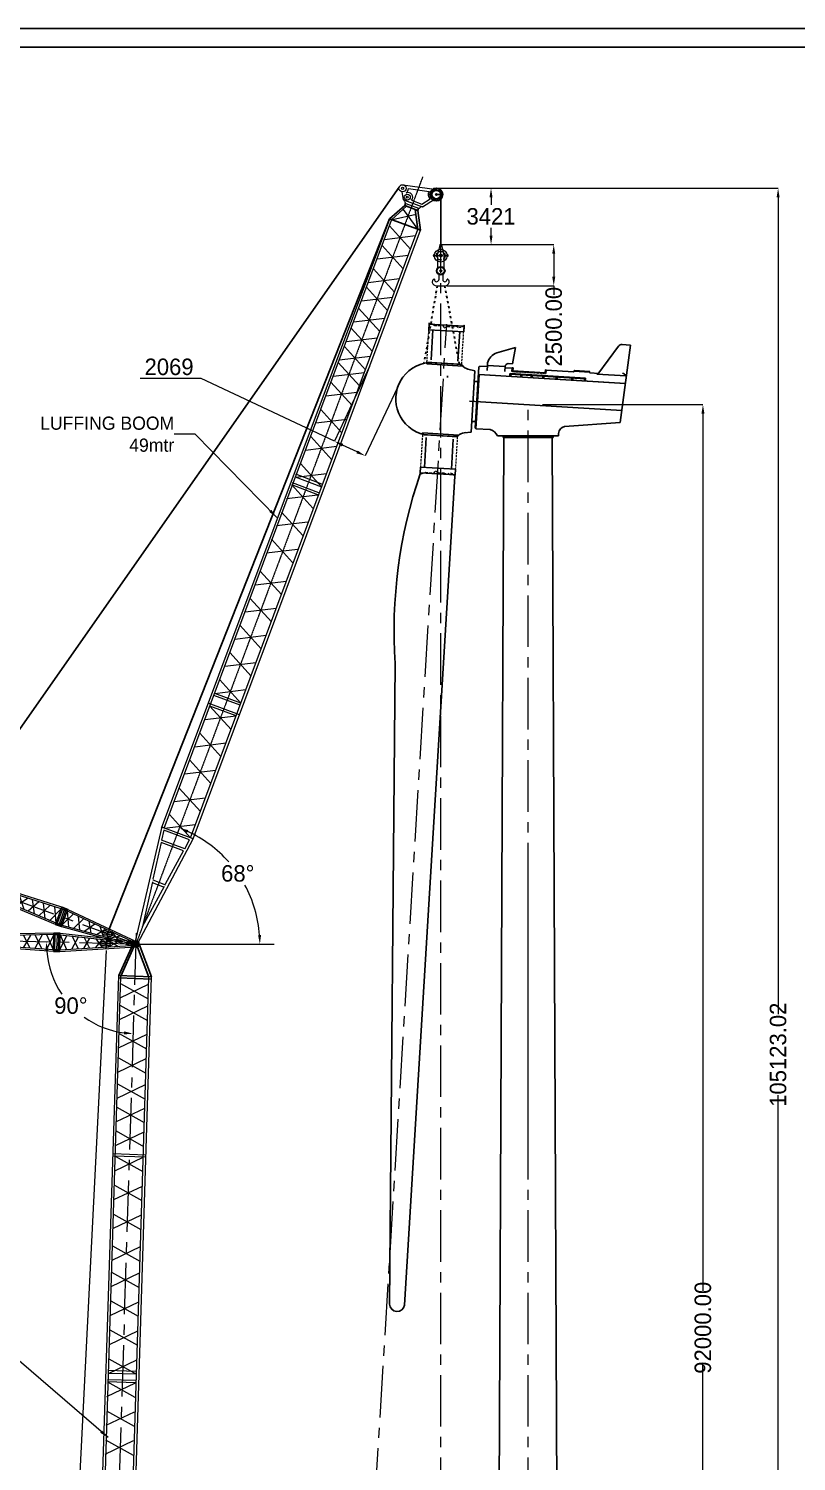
# Model space of a CAD drawing. Header units: millimetres. Extents: x 231823 to 465764730, y -4950 to 144085.
# Drawn here: x 622711 to 669310, y 52507 to 139416 of the extents above; entities that cross this region are included whole.
import ezdxf

# ---------------------------------------------------------------- set-up
doc = ezdxf.new("R2010")
doc.units = ezdxf.units.MM
for name, pattern in [('CENTER', [2, 1.25, -0.25, 0.25, -0.25]), ('DIVIDE2', [0.625, 0.25, -0.125, 0, -0.125, 0, -0.125]), ('HIDDEN', [0.375, 0.25, -0.125])]:
    doc.linetypes.add(name, pattern=pattern)
doc.styles.add('style1', font='aehalf.shx')
doc.dimstyles.new('ISO-25', dxfattribs={"dimtxt": 1000, "dimasz": 550, "dimexe": 1.25, "dimexo": 0.625, "dimgap": 200, "dimtad": 1, "dimtih": 1, "dimtoh": 1, "dimdec": 0, "dimtxsty": 'Standard', "dimcen": 2.5, "dimadec": 0, "dimazin": 0, "dimtfac": 1, "dimtdec": 0, "dimtmove": 0, "dimatfit": 3, "dimfxl": 1, "dimlwd": 5, "dimlwe": 5, "dimarcsym": 0})
doc.dimstyles.get("Standard").update_dxf_attribs({"dimtxt": 1000, "dimasz": 550, "dimexe": 0.18, "dimexo": 150, "dimgap": 0.09, "dimtad": 0, "dimzin": 0, "dimdsep": 46, "dimtxsty": 'style1', "dimcen": 0.09, "dimclrd": 7, "dimclre": 7, "dimadec": 0, "dimazin": 0, "dimtfac": 1, "dimtofl": 0, "dimtmove": 0, "dimatfit": 3, "dimfxl": 1, "dimtolj": 1, "dimtzin": 0, "dimlwd": 5, "dimlwe": 5, "dimarcsym": 0})

# ---------------------------------------------------------------- blocks, each defined once
blk = doc.blocks.new('*D76')
at = {"color": 7, "linetype": 'ByBlock', "lineweight": 5, "ltscale": 50, "transparency": 16777216}
for p, q in [((653911, 116612), (663639, 116612)), ((663639, 116062), (663639, 62847)), ((663639, 25162), (663639, 58376)), ((653971, 24612), (663639, 24612))]:
    blk.add_line(p, q, dxfattribs=at)
at = {"color": 7, "linetype": 'ByBlock', "ltscale": 50, "transparency": 16777216}
for points in [[(663547, 116062), (663731, 116062), (663639, 116612)], [(663547, 25162), (663731, 25162), (663639, 24612)]]:
    blk.add_solid(points, dxfattribs=at)
at = {"layer": 'Defpoints', "color": 0, "linetype": 'ByBlock', "ltscale": 50, "transparency": 16777216}
for p in [(653761, 116612), (653821, 24612), (663639, 24612)]:
    blk.add_point(p, dxfattribs=at)
at = {"color": 0, "linetype": 'ByBlock', "ltscale": 50, "transparency": 16777216, "insert": (663639, 60612), "char_height": 1000, "attachment_point": 5, "rotation": 90, "style": 'style1'}
blk.add_mtext('\\A1;92000.00', dxfattribs=at)
blk = doc.blocks.new('M.Boom-56mtr')
at = {"color": 7, "linetype": 'CENTER', "lineweight": 5, "ltscale": 2500}
blk.add_line((1573, 56648), (0, 0), dxfattribs=at)
at = {"color": 7, "linetype": 'ByBlock', "ltscale": 50}
for p, q in [((524, 54069), (1359, 55958)), ((650, 54040), (1437, 55822)), ((2349, 53985), (1643, 55805)), ((2510, 54013), (1750, 55974)), ((520, 53926), (2506, 53870)), ((524, 54069), (2510, 54013))]:
    blk.add_line(p, q, dxfattribs=at)
at = {"color": 7, "lineweight": 18}
for p, q in [((-811, 7168), (524, 54069)), ((-650, 7223), (650, 54040)), ((1049, 7176), (2349, 53985)), ((1208, 7112), (2510, 54013)), ((2206, 43063), (213, 43119)), ((2209, 43192), (216, 43248)), ((1619, 29505), (-80, 29552)), ((1634, 30067), (-64, 30114)), ((1680, 29894), (-19, 29941)), ((1615, 29376), (-84, 29423)), ((1288, 15771), (-411, 15818)), ((1291, 15900), (-407, 15947)), ((1432, 15205), (-587, 15261)), ((1269, 15080), (-430, 15128)), ((-811, 7168), (-85, 63)), ((1209, 7171), (-810, 7228)), ((1034, 7047), (-642, 7094)), ((-642, 7094), (-571, 6470)), ((91, 54), (1208, 7112)), ((929, 6429), (1034, 7047)), ((929, 6429), (-571, 6470)), ((907, 6300), (-556, 6341)), ((-556, 6341), (-299, 4069)), ((524, 4046), (907, 6300)), ((-299, 4019), (525, 3996)), ((-281, 3905), (32, 1144)), ((-280, 3855), (497, 3833)), ((32, 1144), (497, 3883))]:
    blk.add_line(p, q, dxfattribs=at)
at = {"color": 7, "lineweight": 5}
for p, q in [((614, 52719), (2337, 53550)), ((638, 53597), (2312, 52672)), ((577, 51407), (2300, 52239)), ((601, 52286), (2276, 51360)), ((529, 49688), (2253, 50519)), ((554, 50567), (2228, 49641)), ((488, 48214), (2212, 49045)), ((513, 49092), (2187, 48167)), ((445, 46636), (2168, 47467)), ((469, 47514), (2143, 46589)), ((429, 46090), (2104, 45164)), ((405, 45211), (2128, 46042)), ((365, 43766), (2088, 44597)), ((389, 44644), (2064, 43719)), ((322, 42237), (2046, 43068)), ((347, 43115), (2021, 42189)), ((274, 40480), (1997, 41311)), ((298, 41358), (1973, 40433)), ((225, 38723), (1948, 39555)), ((249, 39602), (1924, 38676)), ((172, 36805), (1895, 37636)), ((196, 37683), (1870, 36758)), ((127, 35210), (1851, 36042)), ((152, 36089), (1826, 35163)), ((79, 33454), (1802, 34285)), ((103, 34332), (1777, 33407)), ((30, 31697), (1753, 32528)), ((54, 32576), (1729, 31650)), ((-19, 29941), (1704, 30772)), ((6, 30819), (1680, 29894)), ((-108, 28545), (1615, 29376)), ((-84, 29423), (1591, 28498)), ((-157, 26788), (1566, 27620)), ((-132, 27667), (1542, 26741)), ((-205, 25032), (1518, 25863)), ((-181, 25910), (1493, 24985)), ((-212, 22973), (1511, 23804)), ((-188, 23852), (1486, 22926)), ((-261, 21217), (1462, 22048)), ((-237, 22095), (1438, 21170)), ((-310, 19460), (1413, 20291)), ((-285, 20338), (1389, 19413)), ((-359, 17704), (1365, 18535)), ((-334, 18582), (1340, 17656)), ((-407, 15947), (1316, 16778)), ((-383, 16825), (1291, 15900)), ((-454, 14249), (1269, 15080)), ((-430, 15128), (1244, 14202)), ((-503, 12493), (1220, 13324)), ((-479, 13371), (1196, 12446)), ((-552, 10736), (1171, 11567)), ((-528, 11614), (1147, 10689)), ((-602, 8940), (1121, 9771)), ((-577, 9818), (1097, 8893)), ((-650, 7223), (1074, 8054)), ((-625, 8101), (1049, 7176))]:
    blk.add_line(p, q, dxfattribs=at)
at = {"color": 7, "lineweight": 18, "ltscale": 50}
blk.add_circle((1554, 55980), 196, dxfattribs=at)
blk.add_circle((0, 0), 106)
blk = doc.blocks.new('Boom divider-01')
at = {"color": 7, "lineweight": 18, "ltscale": 50}
for p, q in [((-4368, -1576), (-70, 140)), ((-4326, -1660), (-308, -56)), ((-3909, -2487), (-229, -214)), ((-3867, -2572), (70, -140)), ((-4137, -2708), (-4638, -1712)), ((-3935, -2606), (-4437, -1611)), ((-3867, -2572), (-4368, -1576)), ((-4707, -1747), (-12189, -5964)), ((-4665, -1831), (-12023, -5980)), ((-4206, -2742), (-4707, -1747)), ((-4495, -1746), (-4079, -2573)), ((-4206, -2742), (-12048, -6243)), ((-4248, -2658), (-11962, -6098))]:
    blk.add_line(p, q, dxfattribs=at)
at = {"color": 7, "linetype": 'CENTER', "lineweight": 5, "ltscale": 2500}
blk.add_line((-269, -135), (-12425, -6257), dxfattribs=at)
at = {"color": 7, "lineweight": 5, "ltscale": 50}
for p, q in [((-2303, -852), (-1710, -1129)), ((-2056, -1343), (-1925, -702)), ((-1572, -561), (-883, -618)), ((-1386, -929), (-1022, -341)), ((-4326, -1660), (-3557, -2270)), ((-3909, -2487), (-3941, -1507)), ((-3642, -1387), (-2963, -1903)), ((-3283, -2100), (-3293, -1248)), ((-2970, -1119), (-2369, -1536)), ((-2667, -1720), (-2645, -989)), ((-5905, -2530), (-5931, -3409)), ((-4906, -2951), (-5649, -2386)), ((-5292, -2184), (-5280, -3118)), ((-4248, -2658), (-5031, -2037)), ((-4665, -1831), (-4632, -2829)), ((-7278, -3304), (-7436, -4079)), ((-6168, -3514), (-6979, -3136)), ((-6495, -2863), (-6674, -3740)), ((-5549, -3238), (-6270, -2736)), ((-9094, -4328), (-9204, -4868)), ((-8138, -4406), (-8731, -4129)), ((-8388, -3930), (-8516, -4557)), ((-6989, -3880), (-7706, -3545)), ((-9882, -5170), (-10268, -4990)), ((-10037, -4860), (-10122, -5277)), ((-10011, -4735), (-10011, -4736)), ((-8893, -4729), (-9392, -4496)), ((-10691, -5531), (-11158, -5492)), ((-10807, -5294), (-11054, -5693)), ((-9764, -5225), (-9765, -5224))]:
    blk.add_line(p, q, dxfattribs=at)
at = {"color": 7, "ltscale": 50}
for p, q in [((-4368, -1576), (-4707, -1747)), ((-4326, -1660), (-4665, -1831)), ((-4329, -1653), (-4329, -1653)), ((-4600, -1789), (-4600, -1789)), ((-3909, -2487), (-4248, -2658)), ((-3867, -2572), (-4206, -2742))]:
    blk.add_line(p, q, dxfattribs=at)
at = {"color": 7, "lineweight": 5}
for p, q in [((-4353, -2270), (-4362, -2267)), ((-4083, -2134), (-4091, -2131))]:
    blk.add_line(p, q, dxfattribs=at)
at = {"color": 7, "linetype": 'ByBlock', "ltscale": 50}
for p, q in [((-12262, -5820), (-10486, -5003)), ((-12262, -5820), (-12568, -5975)), ((-12568, -5975), (-12281, -6540)), ((-11976, -6386), (-12262, -5820)), ((-11976, -6386), (-10259, -5444)), ((-12281, -6540), (-11976, -6386))]:
    blk.add_line(p, q, dxfattribs=at)
for radius in [157, 108]:
    blk.add_circle((0, 0), radius)
at = {"color": 7, "lineweight": 18, "ltscale": 50}
for centre, radius in [((-1783, -898), 151), ((-1783, -898), 139), ((-1783, -898), 39.4), ((-1522, -766), 151), ((-1522, -766), 139), ((-1522, -766), 39.4), ((-12119, -6104), 157)]:
    blk.add_circle(centre, radius, dxfattribs=at)
at = {"color": 7, "lineweight": 18}
blk.add_circle((-12119, -6104), 62.4, dxfattribs=at)
blk.add_circle((-12119, -6104), 62.4, dxfattribs=at)
at = {"color": 7, "linetype": 'HIDDEN', "lineweight": 18, "ltscale": 1500}
for radius in [62.4, 49.9]:
    blk.add_circle((-12119, -6104), radius, dxfattribs=at)
blk = doc.blocks.new('boom divider-02')
at = {"color": 7, "linetype": 'ByBlock', "ltscale": 50}
for p, q in [((-13120, 4638), (-13316, 4036)), ((-12795, 4532), (-13120, 4638)), ((-12991, 3930), (-12795, 4532)), ((-12795, 4532), (-10959, 3857)), ((-13316, 4036), (-12991, 3930)), ((-12991, 3930), (-11110, 3384))]:
    blk.add_line(p, q, dxfattribs=at)
at = {"color": 7, "lineweight": 18, "ltscale": 50}
for p, q in [((-4567, 2085), (-12844, 4379)), ((-4915, 1026), (-12942, 4081)), ((-4885, 1116), (-12778, 4124)), ((-4597, 1996), (-12738, 4250)), ((-4915, 1026), (-4567, 2085)), ((-4842, 1002), (-4494, 2061)), ((-4417, 1936), (-4705, 1057)), ((-4627, 932), (-4280, 1991)), ((-4554, 908), (-4207, 1967)), ((-4236, 1877), (-245, 172)), ((-4207, 1967), (49, 149)), ((-4554, 908), (-49, -149)), ((-4525, 997), (-293, 5))]:
    blk.add_line(p, q, dxfattribs=at)
at = {"color": 7, "linetype": 'CENTER', "lineweight": 5, "ltscale": 2500}
blk.add_line((-286, 94), (-13218, 4337), dxfattribs=at)
at = {"color": 7, "lineweight": 5, "ltscale": 50}
for p, q in [((-11392, 3878), (-11848, 3769)), ((-11477, 3628), (-11781, 3985)), ((-10540, 3642), (-10895, 3406)), ((-10649, 3312), (-10796, 3712)), ((-10434, 3712), (-10435, 3711)), ((-10605, 3191), (-10605, 3192)), ((-9497, 3353), (-9956, 3048)), ((-9638, 2927), (-9827, 3444)), ((-8716, 3136), (-9249, 2783)), ((-8875, 2623), (-9099, 3237)), ((-7488, 2796), (-8147, 2359)), ((-7689, 2184), (-7961, 2927)), ((-6850, 1864), (-7157, 2705)), ((-6622, 2556), (-7367, 2062)), ((-5969, 2376), (-6608, 1772)), ((-6216, 1623), (-6373, 2488)), ((-5290, 2188), (-5942, 1518)), ((-5558, 1372), (-5686, 2297)), ((-4597, 1996), (-5279, 1265)), ((-4885, 1116), (-5002, 2108)), ((-4236, 1877), (-4122, 903)), ((-4525, 997), (-3855, 1715)), ((-3808, 829), (-3213, 1440)), ((-3559, 1588), (-3442, 743)), ((-3120, 712), (-2530, 1142)), ((-2893, 1304), (-2763, 584)), ((-2233, 1022), (-2008, 407)), ((-2404, 500), (-1859, 862)), ((-1638, 320), (-965, 480)), ((-1509, 712), (-1062, 185))]:
    blk.add_line(p, q, dxfattribs=at)
at = {"color": 7, "ltscale": 50}
for p, q in [((-4236, 1877), (-4597, 1996)), ((-4207, 1967), (-4567, 2085)), ((-4521, 1979), (-4521, 1979)), ((-4234, 1885), (-4234, 1885)), ((-4554, 908), (-4915, 1026)), ((-4525, 997), (-4885, 1116))]:
    blk.add_line(p, q, dxfattribs=at)
at = {"color": 7, "lineweight": 5}
for p, q in [((-4687, 1465), (-4690, 1473)), ((-4399, 1370), (-4402, 1379))]:
    blk.add_line(p, q, dxfattribs=at)
at = {"color": 7, "lineweight": 18, "ltscale": 50}
for centre, radius in [((-12893, 4230), 157), ((-1897, 623), 151), ((-1897, 623), 139), ((-1897, 623), 39.4), ((-1619, 531), 151), ((-1619, 531), 139), ((-1619, 531), 39.4), ((0, 0), 157), ((0, 0), 157)]:
    blk.add_circle(centre, radius, dxfattribs=at)
at = {"color": 7, "lineweight": 18}
for centre in [(-12893, 4230), (-12893, 4230), (0, 0), (0, 0), (0, 0), (0, 0)]:
    blk.add_circle(centre, 62.4, dxfattribs=at)
at = {"color": 7, "linetype": 'HIDDEN', "lineweight": 18, "ltscale": 1500}
for centre, radius in [((-12893, 4230), 62.4), ((-12893, 4230), 49.9), ((0, 0), 62.4), ((0, 0), 62.4), ((0, 0), 49.9), ((0, 0), 49.9)]:
    blk.add_circle(centre, radius, dxfattribs=at)
blk.add_arc((-71, 31), 223, 112.82222, 216.46257)
blk = doc.blocks.new('*D77')
at = {"color": 7, "linetype": 'ByBlock', "lineweight": 5, "ltscale": 50, "transparency": 16777216}
for start, end in [(50.75056, 85.30582), (2.90398, 37.45924)]:
    blk.add_arc((628218, 25608), 10853, start, end, dxfattribs=at)
at = {"color": 7, "linetype": 'ByBlock', "ltscale": 50, "transparency": 16777216}
for points in [[(629101, 36333), (629112, 36516), (628557, 36455)], [(639149, 26160), (638965, 26155), (639071, 25608)]]:
    blk.add_solid(points, dxfattribs=at)
at = {"layer": 'Defpoints', "color": 0, "linetype": 'ByBlock', "ltscale": 50, "transparency": 16777216}
for p in [(630008, 82877), (628545, 36073), (637673, 30936), (618859, 25608), (669058, 25608)]:
    blk.add_point(p, dxfattribs=at)
at = {"color": 0, "linetype": 'ByBlock', "ltscale": 50, "transparency": 16777216, "insert": (636011, 33161), "char_height": 1000, "attachment_point": 5, "rotation": 314.1049, "style": 'style1'}
blk.add_mtext('\\A1;88.2°', dxfattribs=at)
blk = doc.blocks.new('*D74')
at = {"color": 7, "linetype": 'ByBlock', "lineweight": 5, "ltscale": 50, "transparency": 16777216}
for p, q in [((647873, 126313), (654584, 126313)), ((654583, 125763), (654583, 124363)), ((648092, 123813), (654584, 123813)), ((654583, 123813), (654583, 123263))]:
    blk.add_line(p, q, dxfattribs=at)
at = {"color": 7, "linetype": 'ByBlock', "ltscale": 50, "transparency": 16777216}
for points in [[(654492, 125763), (654675, 125763), (654583, 126313)], [(654492, 124363), (654675, 124363), (654583, 123813)]]:
    blk.add_solid(points, dxfattribs=at)
at = {"layer": 'Defpoints', "color": 0, "linetype": 'ByBlock', "ltscale": 50, "transparency": 16777216}
for p in [(647723, 126313), (654583, 126313), (647942, 123813)]:
    blk.add_point(p, dxfattribs=at)
at = {"color": 0, "linetype": 'ByBlock', "ltscale": 50, "transparency": 16777216, "insert": (654583, 121337), "char_height": 1000, "attachment_point": 5, "rotation": 90, "style": 'style1'}
blk.add_mtext('\\A1;2500.00', dxfattribs=at)
blk = doc.blocks.new('*D75')
at = {"color": 7, "linetype": 'ByBlock', "lineweight": 5, "ltscale": 50, "transparency": 16777216}
for p, q in [((647674, 129735), (668203, 129735)), ((668203, 129185), (668203, 79624)), ((668203, 25162), (668203, 74722)), ((657738, 24612), (668203, 24612))]:
    blk.add_line(p, q, dxfattribs=at)
at = {"color": 7, "linetype": 'ByBlock', "ltscale": 50, "transparency": 16777216}
for points in [[(668111, 129185), (668294, 129185), (668203, 129735)], [(668111, 25162), (668294, 25162), (668203, 24612)]]:
    blk.add_solid(points, dxfattribs=at)
at = {"layer": 'Defpoints', "color": 0, "linetype": 'ByBlock', "ltscale": 50, "transparency": 16777216}
for p in [(647524, 129735), (657588, 24612), (668203, 24612)]:
    blk.add_point(p, dxfattribs=at)
at = {"color": 0, "linetype": 'ByBlock', "ltscale": 50, "transparency": 16777216, "insert": (668203, 77173), "char_height": 1000, "attachment_point": 5, "rotation": 90, "style": 'style1'}
blk.add_mtext('\\A1;105123.02', dxfattribs=at)
blk = doc.blocks.new('*D80')
at = {"color": 0, "lineweight": 5, "transparency": 16777216}
for start, end in [(184.40523, 213.92965), (234.69533, 262.40187)]:
    blk.add_arc((629221, 83877), 5428, start, end, dxfattribs=at)
at = {"color": 0, "transparency": 16777216}
for points in [[(623717, 83458), (623900, 83462), (623794, 84010)], [(628510, 78588), (628495, 78405), (629051, 78451)]]:
    blk.add_solid(points, dxfattribs=at)
at = {"layer": 'Defpoints', "color": 0, "transparency": 16777216}
for p in [(629241, 84546), (615314, 84217), (628920, 83884), (624449, 81289), (627471, 27904)]:
    blk.add_point(p, dxfattribs=at)
at = {"color": 0, "transparency": 16777216, "insert": (625277, 80147), "char_height": 1000, "attachment_point": 5}
blk.add_mtext('90°', dxfattribs=at)
blk = doc.blocks.new('49m Main boom')
at = {"color": 7, "linetype": 'CENTER', "lineweight": 5, "ltscale": 20}
blk.add_line((9226, 48826), (0, 0), dxfattribs=at)
at = {"color": 7, "lineweight": 18, "ltscale": 50}
for p, q in [((8130, 48161), (10208, 48229)), ((8498, 47998), (9771, 48025)), ((8317, 47256), (8167, 47722)), ((8317, 47256), (9529, 47030)), ((8492, 47072), (9299, 46921)), ((8802, 47320), (9465, 47196)), ((9465, 47196), (9904, 47606)), ((9529, 47030), (10162, 47612))]:
    blk.add_line(p, q, dxfattribs=at)
for p, q in [((7685, 45978), (8454, 46934)), ((8454, 46934), (8481, 47075)), ((7820, 45960), (8569, 46912)), ((9490, 45644), (9121, 46810)), ((9278, 46780), (9305, 46921)), ((9647, 45614), (9278, 46780)), ((7685, 45985), (9647, 45614))]:
    blk.add_line(p, q)
at = {"color": 7, "linetype": 'ByBlock', "ltscale": 50}
blk.add_line((8454, 46934), (9279, 46778), dxfattribs=at)
at = {"color": 7, "lineweight": 5, "ltscale": 50}
for p, q in [((9219, 46511), (7864, 45951)), ((8393, 46683), (9485, 45645))]:
    blk.add_line(p, q, dxfattribs=at)
at = {"color": 7, "lineweight": 18}
for p, q in [((334, 7206), (7690, 45984)), ((502, 7235), (7815, 45931)), ((2172, 6919), (9490, 45644)), ((2330, 6890), (9647, 45614)), ((6374, 29429), (4705, 29744)), ((6392, 29250), (4722, 29566)), ((6246, 28750), (4576, 29065)), ((6270, 28877), (4600, 29192)), ((3769, 15368), (2099, 15684)), ((3793, 15495), (2123, 15810)), ((3822, 14786), (1837, 15161)), ((3640, 14689), (1971, 15005)), ((334, 7206), (-74, 70)), ((2337, 6888), (345, 7265)), ((490, 7106), (461, 6479)), ((2137, 6795), (490, 7106)), ((98, 39), (2337, 6888)), ((455, 6349), (349, 4065)), ((1893, 6077), (455, 6349)), ((1935, 6201), (461, 6479)), ((1935, 6201), (2137, 6795)), ((1158, 3912), (1893, 6077)), ((341, 3900), (213, 1125)), ((213, 1125), (1105, 3756)), ((333, 3851), (1098, 3706)), ((341, 4015), (1151, 3862))]:
    blk.add_line(p, q, dxfattribs=at)
at = {"color": 7, "lineweight": 5}
for p, q in [((7582, 44702), (9415, 45249)), ((7745, 45565), (9252, 44386)), ((7346, 43454), (9180, 44002)), ((7510, 44317), (9016, 43139)), ((7228, 42829), (8735, 41650)), ((7065, 41966), (8898, 42514)), ((6843, 40791), (8676, 41339)), ((7006, 41654), (8513, 40475)), ((6591, 39457), (8424, 40005)), ((6754, 40321), (8261, 39142)), ((6353, 38196), (8186, 38744)), ((6516, 39059), (8023, 37880)), ((6132, 37028), (7965, 37576)), ((6295, 37891), (7802, 36713)), ((5937, 35997), (7770, 36545)), ((6101, 36861), (7607, 35682)), ((5701, 34746), (7534, 35294)), ((5864, 35609), (7371, 34430)), ((5375, 33019), (7208, 33567)), ((5538, 33883), (7045, 32704)), ((5048, 31293), (6881, 31840)), ((5212, 32156), (6718, 30977)), ((4885, 30429), (6392, 29250)), ((4722, 29566), (6555, 30114)), ((4413, 28202), (6246, 28750)), ((4576, 29065), (6083, 27886)), ((4087, 26475), (5920, 27023)), ((4250, 27339), (5757, 26160)), ((3761, 24749), (5594, 25296)), ((3924, 25612), (5430, 24433)), ((3591, 23580), (5098, 22402)), ((3428, 22717), (5261, 23265)), ((3265, 21854), (4772, 20675)), ((3102, 20990), (4935, 21538)), ((2939, 20127), (4445, 18948)), ((2775, 19264), (4608, 19812)), ((2612, 18400), (4119, 17222)), ((2449, 17537), (4282, 18085)), ((2286, 16674), (3793, 15495)), ((2123, 15810), (3956, 16358)), ((1971, 15005), (3477, 13826)), ((1807, 14141), (3640, 14689)), ((1644, 13278), (3151, 12099)), ((1481, 12415), (3314, 12963)), ((1318, 11551), (2825, 10373)), ((1155, 10688), (2988, 11236)), ((984, 9786), (2491, 8607)), ((821, 8923), (2654, 9470)), ((666, 8098), (2172, 6919)), ((502, 7235), (2335, 7783))]:
    blk.add_line(p, q, dxfattribs=at)
at = {"color": 7, "lineweight": 18, "ltscale": 50}
for centre, radius in [((8145, 47941), 220), ((8145, 47941), 65.3), ((10230, 47917), 313), ((10230, 47917), 253), ((10230, 47917), 53.9), ((8519, 47462), 183), ((8519, 47462), 57.2)]:
    blk.add_circle(centre, radius, dxfattribs=at)
at = {"color": 7, "ltscale": 50}
blk.add_circle((10230, 47917), 388, dxfattribs=at)
blk.add_circle((0, 0), 106)
at = {"color": 7, "lineweight": 18, "ltscale": 50}
for centre, radius, start, end in [((8145, 47941), 357, 317.05911, 9.08923), ((10044, 47881), 309, 152.25736, 242.96992), ((8304, 47144), 113, 3.48073, 83.18774), ((8568, 47471), 279, 327.05779, 125.48363), ((8515, 47169), 100, 190.55848, 256.90988), ((9313, 47021), 100, 261.98242, 328.33381), ((9501, 46921), 113, 75.70455, 155.41156)]:
    blk.add_arc(centre, radius, start, end, dxfattribs=at)
blk = doc.blocks.new('*D82')
at = {"color": 0, "lineweight": 5, "transparency": 16777216}
for p, q in [((643404, 118924), (641267, 114387)), ((633186, 118195), (629486, 118195)), ((641268, 114388), (633186, 118195)), ((645276, 118042), (643139, 113505)), ((642642, 113741), (641765, 114154))]:
    blk.add_line(p, q, dxfattribs=at)
at = {"color": 0, "transparency": 16777216}
for points in [[(641804, 114237), (641726, 114071), (641268, 114388)], [(642681, 113824), (642603, 113658), (643139, 113507)]]:
    blk.add_solid(points, dxfattribs=at)
at = {"layer": 'Defpoints', "color": 0, "transparency": 16777216}
for p in [(643405, 118925), (645276, 118043), (641268, 114388)]:
    blk.add_point(p, dxfattribs=at)
at = {"color": 0, "transparency": 16777216, "insert": (631236, 118895), "char_height": 1000, "attachment_point": 5}
blk.add_mtext('2069', dxfattribs=at)
blk = doc.blocks.new('*D83')
at = {"color": 0, "lineweight": 5, "transparency": 16777216}
for start, end in [(41.52763, 65.30952), (4.18778, 28.48794)]:
    blk.add_arc((629221, 83877), 7527, start, end, dxfattribs=at)
at = {"color": 0, "transparency": 16777216}
for points in [[(632329, 90631), (632400, 90800), (631857, 90927)], [(636819, 84430), (636636, 84423), (636747, 83877)]]:
    blk.add_solid(points, dxfattribs=at)
at = {"layer": 'Defpoints', "color": 0, "transparency": 16777216}
for p in [(646625, 130419), (636140, 86838), (629221, 83877), (629221, 83877), (637609, 83877)]:
    blk.add_point(p, dxfattribs=at)
at = {"color": 0, "transparency": 16777216, "insert": (635405, 88167), "char_height": 1000, "attachment_point": 5}
blk.add_mtext('68%%D', dxfattribs=at)
blk = doc.blocks.new('*D84')
at = {"color": 0, "lineweight": 5, "transparency": 16777216}
for p, q in [((647525, 129735), (650778, 129735)), ((650777, 129185), (650777, 128724)), ((650777, 126863), (650777, 127324)), ((647723, 126313), (650778, 126313))]:
    blk.add_line(p, q, dxfattribs=at)
at = {"color": 0, "transparency": 16777216}
for points in [[(650685, 129185), (650869, 129185), (650777, 129735)], [(650685, 126863), (650869, 126863), (650777, 126313)]]:
    blk.add_solid(points, dxfattribs=at)
at = {"layer": 'Defpoints', "color": 0, "transparency": 16777216}
for p in [(647524, 129735), (650777, 129735), (647723, 126313)]:
    blk.add_point(p, dxfattribs=at)
at = {"color": 0, "transparency": 16777216, "insert": (650777, 128024), "char_height": 1000, "attachment_point": 5}
blk.add_mtext('3421', dxfattribs=at)

msp = doc.modelspace()

# ---------------------------------------------------------------- linework, layer by layer
at = {"color": 7, "linetype": 'ByBlock', "ltscale": 50}
msp.add_line((616352.838, 88640.08), (645197.072, 129793.264), dxfattribs=at)
for p, q in [((647404.633, 129355.46), (647760.064, 129355.46)), ((647722.604, 129355.46), (647722.604, 126182.046)), ((644620.462, 127875.105), (627552.855, 84695.773)), ((647722.613, 126199.198), (647722.613, 126334.878)), ((652257.325, 120067.8), (651129.318, 119745.869)), ((652073.532, 119083.824), (652257.325, 120067.8)), ((658507.786, 120161.012), (657249.653, 118450.336)), ((658617.622, 115520.525), (659233.366, 120223.09)), ((659233.366, 120223.09), (658712.351, 120254.811)), ((648881.044, 119059.522), (647000.176, 119174.036)), ((650554.836, 118992.836), (650564.216, 119146.903)), ((652073.695, 119084.699), (651820.896, 119100.091)), ((649803.769, 118667.353), (649377.292, 118763.737)), ((649577.137, 114944.984), (649803.769, 118667.353)), ((649814.381, 115180.37), (650041.012, 118902.739)), ((649857.377, 115142.95), (650057.922, 118436.851)), ((650010.703, 118404.923), (650055.794, 118401.903)), ((650040.282, 118902.788), (650085.373, 118899.768)), ((658928.761, 117896.761), (650057.922, 118436.851)), ((658929.016, 117891.901), (650058.177, 118431.99)), ((650085.373, 118899.768), (650088.662, 118943.717)), ((650550.135, 118915.621), (650088.662, 118943.717)), ((650536.075, 118684.702), (650554.836, 118992.836)), ((651633.856, 118927.141), (650554.836, 118992.836)), ((651615.096, 118619.007), (651633.856, 118927.141)), ((652066.901, 118823.274), (651629.155, 118849.926)), ((651918.845, 118457.047), (651933.551, 118492.235)), ((656508.907, 118177.587), (651918.845, 118457.047)), ((651925.512, 118418.515), (651927.824, 118456.5)), ((656514.007, 118213.359), (651933.551, 118492.235)), ((651942.916, 118417.455), (651945.229, 118455.44)), ((651960.321, 118416.396), (651962.634, 118454.381)), ((652068.923, 118842.326), (652045.33, 118620.088)), ((652068.923, 118842.326), (652121.725, 118839.111)), ((652121.725, 118839.111), (652101.816, 118651.569)), ((654058.955, 118532.411), (652101.816, 118651.569)), ((652598.108, 118377.565), (652600.421, 118415.55)), ((652615.513, 118376.505), (652617.825, 118414.49)), ((652632.917, 118375.445), (652635.23, 118413.431)), ((653230.612, 118339.056), (653232.924, 118377.041)), ((653248.016, 118337.996), (653250.329, 118375.981)), ((653265.421, 118336.936), (653267.733, 118374.921)), ((653940.848, 118295.814), (653943.161, 118333.799)), ((653958.253, 118294.754), (653960.565, 118332.739)), ((653975.657, 118293.695), (653977.97, 118331.68)), ((654073.622, 118720.273), (654058.955, 118532.411)), ((654073.622, 118720.273), (654126.378, 118717.061)), ((654126.378, 118717.061), (654108.998, 118494.445)), ((655782.88, 118597.032), (654124.888, 118697.976)), ((654744.584, 118246.879), (654746.896, 118284.865)), ((654761.988, 118245.82), (654764.301, 118283.805)), ((654779.393, 118244.76), (654781.705, 118282.745)), ((655694.62, 118189.038), (655696.933, 118227.023)), ((655712.025, 118187.978), (655714.337, 118225.963)), ((655729.429, 118186.918), (655731.742, 118224.903)), ((655822.024, 118625.722), (655827.414, 118670.638)), ((655823.662, 118639.367), (656761.024, 118582.297)), ((655826.353, 118661.8), (656763.716, 118604.73)), ((655847.765, 118682.717), (656754.091, 118627.537)), ((656508.907, 118177.587), (656514.007, 118213.359)), ((656759.994, 118573.71), (656765.019, 118615.589)), ((657290.055, 118505.269), (656790.892, 118535.66)), ((657199.631, 118453.205), (658988.19, 118350.627)), ((649764.493, 118022.254), (649986.582, 118008.732)), ((656457.234, 118142.607), (656459.547, 118180.592)), ((656474.639, 118141.547), (656476.952, 118179.532)), ((656492.044, 118140.488), (656494.356, 118178.473)), ((649468.364, 116819.69), (658714.025, 116256.78)), ((649616.413, 115590.083), (649838.502, 115576.561)), ((648613.651, 114667.654), (646732.783, 114782.168)), ((649577.137, 114944.984), (649142.117, 114901.05)), ((649814.381, 115180.37), (649859.505, 115177.897)), ((650720.075, 115090.426), (649857.377, 115142.95)), ((654879.708, 114711.623), (654879.708, 114865.178)), ((655234.852, 115288.49), (658617.622, 115520.525)), ((651562.877, 114621.183), (651160.827, 25788.729)), ((651171.25, 114711.623), (654879.708, 114711.623)), ((654488.081, 114621.142), (654890.131, 25788.729)), ((627395.492, 83571.482), (627544.035, 84660.649))]:
    msp.add_line(p, q)
at = {"color": 7, "linetype": 'CENTER', "lineweight": 5, "ltscale": 2500}
for p, q in [((647722.604, 24611.623), (647722.604, 129355.46)), ((642213.234, 25229.387), (648085.538, 121483.242)), ((653025.479, 71911.623), (653025.479, 116611.623)), ((653025.479, 24611.623), (653025.479, 87621.153))]:
    msp.add_line(p, q, dxfattribs=at)
at = {"color": 7, "lineweight": 13}
for p, q in [((647524.98, 125647.524), (647617.761, 126020.68)), ((647676.33, 126300.366), (647617.761, 126020.68)), ((647768.877, 126300.366), (647827.421, 126020.68)), ((647827.421, 126020.68), (647920.202, 125647.524)), ((647524.98, 125647.524), (647524.98, 124899.316)), ((647920.202, 125647.524), (647920.202, 124899.316)), ((647600.294, 124499.259), (647600.294, 124164.89)), ((647844.888, 124499.259), (647844.888, 124164.89)), ((647503.152, 123813.19), (647942.04, 123813.19)), ((649190.816, 114826.102), (649190.728, 114826.117)), ((649212.621, 114953.393), (649212.532, 114953.408))]:
    msp.add_line(p, q, dxfattribs=at)
at = {"color": 7, "linetype": 'CENTER', "lineweight": 13, "ltscale": 300}
msp.add_line((647334.99, 125647.524), (648110.192, 125647.524), dxfattribs=at)
at = {"color": 7, "linetype": 'DIVIDE2', "lineweight": 30, "ltscale": 500}
for p, q in [((647503.152, 123813.19), (646702.481, 119120.597)), ((647959.093, 123814.533), (648841.344, 119061.939))]:
    msp.add_line(p, q, dxfattribs=at)
at = {"color": 7, "linetype": 'HIDDEN', "lineweight": 5, "ltscale": 500}
for p, q in [((646883.662, 119180.979), (647028.503, 121564.841)), ((647100.321, 121560.477), (647369.327, 121418.893)), ((647369.327, 121418.893), (647633.83, 121415.72)), ((647633.83, 121415.72), (647850.775, 121413.118)), ((647850.775, 121413.118), (647935.161, 121274.878)), ((647935.161, 121274.878), (648153.282, 121358.362)), ((648153.282, 121358.362), (648442.343, 121334.35)), ((648442.343, 121334.35), (648677.028, 121371.684)), ((648677.028, 121371.684), (648832.76, 121278.383)), ((648832.76, 121278.383), (648983.825, 121320.798)), ((648983.825, 121320.798), (649143.004, 121436.366)), ((648998.163, 119052.504), (649143.004, 121436.366)), ((646616.287, 114789.411), (646470.854, 112405.586)), ((648730.756, 114660.411), (648585.323, 112276.586)), ((646542.67, 112401.205), (646826.866, 112509.108)), ((646826.866, 112509.108), (647089.801, 112480.168)), ((647089.801, 112480.168), (647305.459, 112456.432)), ((647305.459, 112456.432), (647405.993, 112583.413)), ((647405.993, 112583.413), (647612.374, 112474.084)), ((647612.374, 112474.084), (647902.213, 112462.85)), ((647902.213, 112462.85), (648130.636, 112397.321)), ((648130.636, 112397.321), (648296.536, 112471.039)), ((648296.536, 112471.039), (648441.34, 112410.611)), ((648441.34, 112410.611), (648585.323, 112276.586))]:
    msp.add_line(p, q, dxfattribs=at)
at = {"color": 7, "ltscale": 50}
for p, q in [((647025.144, 121495.573), (647004.237, 121152.644)), ((647004.237, 121152.644), (649118.711, 121023.728)), ((647025.144, 121495.573), (647029.392, 121565.246)), ((647025.144, 121495.573), (649139.619, 121366.657)), ((647136.004, 119335.77), (647245.878, 121137.912)), ((648767.196, 119236.319), (648877.07, 121038.461)), ((649139.619, 121366.657), (649118.711, 121023.728)), ((649139.619, 121366.657), (649143.866, 121436.33)), ((646883.662, 119180.979), (646877.653, 119082.077)), ((646877.653, 119082.077), (649073.603, 118948.653)), ((646883.662, 119180.979), (648998.163, 119052.504)), ((648136.955, 118262.581), (648136.955, 118361.665)), ((648998.163, 119052.504), (648992.154, 118953.602)), ((646616.287, 114789.411), (646622.321, 114888.312)), ((646616.287, 114789.411), (648730.756, 114660.411)), ((646622.321, 114888.312), (648818.238, 114754.343)), ((648730.756, 114660.411), (648736.79, 114759.312)), ((654542.392, 114621.141), (654542.392, 114747.174)), ((646847.987, 114605.15), (646738.417, 112802.99)), ((648479.195, 114505.974), (648369.626, 112703.814)), ((651508.565, 114621.184), (651508.565, 114711.623)), ((651508.565, 114621.184), (654542.392, 114621.141)), ((653852.006, 114711.623), (652648.629, 114711.623)), ((648586.183, 112276.516), (645525.522, 61987.918)), ((646475.923, 112474.75), (646471.687, 112405.076)), ((646475.923, 112474.75), (646496.773, 112817.682)), ((646475.923, 112474.75), (648590.419, 112346.19)), ((646496.773, 112817.682), (648611.269, 112689.122)), ((648590.419, 112346.19), (648586.183, 112276.516)), ((648590.419, 112346.19), (648611.269, 112689.122)), ((644951.382, 100903.981), (644618.851, 62043.042))]:
    msp.add_line(p, q, dxfattribs=at)
at = {"color": 7, "lineweight": 9, "ltscale": 50}
msp.add_line((627408.519, 83501.857), (624606.926, 27995.748), dxfattribs=at)
at = {"lineweight": 9}
msp.add_line((629220.501, 83876.965), (637609.057, 83876.965), dxfattribs=at)
at = {"color": 7, "ltscale": 50}
for points in [[(587601.03, 1615.561), (781556.439, 1615.561), (781556.439, 139416.414), (587601.03, 139416.414)], [(588728.718, 2743.249), (780428.751, 2743.249), (780428.751, 138288.727), (588728.718, 138288.727)]]:
    msp.add_lwpolyline(points, close=True, dxfattribs=at)
for points in [[(651912.469, 118419.309), (651973.364, 118415.602), (651969.725, 118355.838), (651908.83, 118359.545)], [(652585.065, 118378.359), (652645.96, 118374.651), (652642.322, 118314.888), (652581.427, 118318.595)], [(653217.569, 118339.85), (653278.464, 118336.142), (653274.825, 118276.379), (653213.93, 118280.086)], [(653927.805, 118296.608), (653988.7, 118292.9), (653985.062, 118233.137), (653924.167, 118236.844)], [(654731.541, 118247.674), (654792.436, 118243.966), (654788.797, 118184.202), (654727.902, 118187.91)], [(655681.577, 118189.832), (655742.472, 118186.124), (655738.834, 118126.361), (655677.938, 118130.068)], [(656444.192, 118143.401), (656505.087, 118139.693), (656501.448, 118079.93), (656440.553, 118083.637)]]:
    msp.add_lwpolyline(points, close=True)
at = {"color": 7, "lineweight": 13}
for centre, radius in [((647722.591, 125647.524), 387.601), ((647722.608, 126240.074), 48.715), ((647722.591, 125647.524), 83.509), ((647722.591, 125647.524), 46.256), ((647722.591, 125647.524), 18.819), ((647722.591, 124729.4), 260.618), ((647722.591, 124731.611), 58.994), ((647722.591, 124731.611), 29.154)]:
    msp.add_circle(centre, radius, dxfattribs=at)
at = {"color": 7, "linetype": 'HIDDEN', "lineweight": 13, "ltscale": 1000}
msp.add_circle((647722.591, 125647.524), 266.574, dxfattribs=at)
at = {"color": 7, "lineweight": 13, "ltscale": 50}
msp.add_circle((647722.591, 124731.611), 210.959, dxfattribs=at)
for centre, radius in [((652071.523, 118617.305), 5.595), ((652071.523, 118617.305), 2.986), ((652071.523, 118617.305), 2.986), ((652074.608, 118655.658), 5.595), ((652074.608, 118655.658), 2.986), ((652074.608, 118655.658), 2.986), ((652079.327, 118700.118), 5.595), ((652079.327, 118700.118), 2.986), ((652079.327, 118700.118), 2.986), ((652083.117, 118735.811), 5.595), ((652083.117, 118735.811), 2.986), ((652083.117, 118735.811), 2.986), ((652086.692, 118769.485), 5.595), ((652086.692, 118769.485), 2.986), ((652086.692, 118769.485), 2.986), ((652090.167, 118802.223), 5.595), ((652090.167, 118802.223), 2.986), ((652090.167, 118802.223), 2.986), ((652124.752, 118614.064), 5.595), ((652124.752, 118614.064), 2.986), ((652124.752, 118614.064), 2.986), ((652179.654, 118610.722), 5.595), ((652179.654, 118610.722), 2.986), ((652179.654, 118610.722), 2.986), ((652232.878, 118607.481), 5.595), ((652232.878, 118607.481), 2.986), ((652232.878, 118607.481), 2.986), ((652288.232, 118604.111), 5.595), ((652288.232, 118604.111), 2.986), ((652288.232, 118604.111), 2.986), ((652340.32, 118600.94), 5.595), ((652340.32, 118600.94), 2.986), ((652340.32, 118600.94), 2.986), ((652392.019, 118597.792), 5.595), ((652392.019, 118597.792), 2.986), ((652392.019, 118597.792), 2.986), ((652443.19, 118594.677), 5.595), ((652443.19, 118594.677), 2.986), ((652443.19, 118594.677), 2.986), ((652503.804, 118590.986), 5.595), ((652503.804, 118590.986), 2.986), ((652503.804, 118590.986), 2.986), ((652573.643, 118586.734), 5.595), ((652573.643, 118586.734), 2.986), ((652573.643, 118586.734), 2.986), ((652650.857, 118582.033), 5.595), ((652650.857, 118582.033), 2.986), ((652650.857, 118582.033), 2.986), ((652725.907, 118577.464), 5.595), ((652725.907, 118577.464), 2.986), ((652725.907, 118577.464), 2.986), ((652796.373, 118573.174), 5.595), ((652796.373, 118573.174), 2.986), ((652796.373, 118573.174), 2.986), ((652868.817, 118568.763), 5.595), ((652868.817, 118568.763), 2.986), ((652868.817, 118568.763), 2.986), ((652934.199, 118564.782), 5.595), ((652934.199, 118564.782), 2.986), ((652934.199, 118564.782), 2.986), ((652994.684, 118561.1), 5.595), ((652994.684, 118561.1), 2.986), ((652994.684, 118561.1), 2.986), ((653066.374, 118556.735), 5.595), ((653066.374, 118556.735), 2.986), ((653066.374, 118556.735), 2.986), ((653130.845, 118552.81), 5.595), ((653130.845, 118552.81), 2.986), ((653130.845, 118552.81), 2.986), ((653203.917, 118548.361), 5.595), ((653203.917, 118548.361), 2.986), ((653203.917, 118548.361), 2.986), ((653270.44, 118544.311), 5.595), ((653270.44, 118544.311), 2.986), ((653270.44, 118544.311), 2.986), ((653349.467, 118539.499), 5.595), ((653349.467, 118539.499), 2.986), ((653349.467, 118539.499), 2.986), ((653427.345, 118534.758), 5.595), ((653427.345, 118534.758), 2.986), ((653427.345, 118534.758), 2.986), ((653511.997, 118529.604), 5.595), ((653511.997, 118529.604), 2.986), ((653511.997, 118529.604), 2.986), ((653591.816, 118524.744), 5.595), ((653591.816, 118524.744), 2.986), ((653591.816, 118524.744), 2.986), ((653675.12, 118519.672), 5.595), ((653675.12, 118519.672), 2.986), ((653675.12, 118519.672), 2.986), ((653770.428, 118513.869), 5.595), ((653770.428, 118513.869), 2.986), ((653770.428, 118513.869), 2.986), ((653853.139, 118508.834), 5.595), ((653853.139, 118508.834), 2.986), ((653853.139, 118508.834), 2.986), ((653930.621, 118504.116), 5.595), ((653930.621, 118504.116), 2.986), ((653930.621, 118504.116), 2.986), ((654003.692, 118499.668), 5.595), ((654003.692, 118499.668), 2.986), ((654003.692, 118499.668), 2.986), ((654076.754, 118495.219), 5.595), ((654076.754, 118495.219), 2.986), ((654076.754, 118495.219), 2.986), ((654079.839, 118533.572), 5.595), ((654079.839, 118533.572), 2.986), ((654079.839, 118533.572), 2.986), ((654084.559, 118578.032), 5.595), ((654084.559, 118578.032), 2.986), ((654084.559, 118578.032), 2.986), ((654088.348, 118613.725), 5.595), ((654088.348, 118613.725), 2.986), ((654088.348, 118613.725), 2.986), ((654091.923, 118647.399), 5.595), ((654091.923, 118647.399), 2.986), ((654091.923, 118647.399), 2.986), ((654095.398, 118680.138), 5.595), ((654095.398, 118680.138), 2.986), ((654095.398, 118680.138), 2.986)]:
    msp.add_circle(centre, radius)
for centre, radius, start, end in [((647722.603, 126223.292), 89.897, 59.0204965, 120.9795035), ((658705.367, 120000.077), 254.83, 84.60232703, 140.8361878), ((647253.195, 116908.612), 2279.51, 96.37281528, 150.1540268), ((651399.819, 118924.602), 864.668, 108.23033523, 165.10232342), ((651820.333, 118913.086), 187.006, 89.82739474, 175.68969641), ((648864.506, 118815.679), 244.403, 45.18203433, 86.91193159), ((649523.795, 119355.125), 609.264, 216.93104364, 256.08632563), ((655779.314, 118642.945), 46.052, 274.44076033, 338.03776625), ((655848.041, 118659.069), 23.65, 90.66923743, 150.71506345), ((656752.401, 118615.02), 12.63, 2.58112478, 82.31028213), ((656794.493, 118570.155), 34.682, 172.19888845, 264.04079856), ((647303.662, 116951.485), 2302.79, 151.70436432, 201.32747829), ((647258.769, 117000.164), 2279.51, 202.87781581, 256.65902733), ((649215.793, 114296.258), 609.264, 96.94551699, 136.10079898), ((650581.105, 114466.816), 638.907, 22.5298948, 77.437035), ((655337.672, 114841.594), 458.571, 102.95684899, 177.05200119), ((648626.817, 114911.702), 244.403, 266.11991103, 307.84980828)]:
    msp.add_arc(centre, radius, start, end)
at = {"color": 7, "lineweight": 13}
for centre, radius, start, end in [((647334.99, 125647.524), 66.969, 85.04406069, 274.95593929), ((647334.99, 125647.524), 38.557, 87.14908231, 272.85091769), ((647334.99, 125647.524), 20.281, 88.50083836, 271.49916164), ((648110.192, 125647.524), 66.969, 265.04406071, 94.95593929), ((648110.192, 125647.524), 38.557, 267.14908231, 92.85091769), ((648110.192, 125647.524), 20.281, 268.50083834, 91.49916164), ((647386.163, 124056.553), 179.146, 105.67842426, 220.6122785), ((647522.475, 124167.601), 354.938, 219.89699325, 273.1215297), ((647484.299, 124207.202), 148.166, 171.52692794, 264.71842687), ((647453.673, 124206.962), 148.273, 276.5787889, 351.43929639), ((647991.509, 124206.962), 148.273, 188.56070361, 263.4212111), ((647922.707, 124167.601), 354.938, 266.8784703, 320.10300675), ((647960.883, 124207.202), 148.166, 275.28157313, 8.47307206), ((648059.02, 124056.553), 179.146, 319.3877215, 74.32157572)]:
    msp.add_arc(centre, radius, start, end, dxfattribs=at)
at = {"color": 7, "ltscale": 50}
for centre, radius, start, end in [((658747.569, 118333.734), 178.671, 14.46733769, 84.785376), ((674656.692, 102828.329), 29767.576, 161.2331831, 183.70651565), ((645074.557, 62054.476), 455.85, 181.43723646, 351.60425709)]:
    msp.add_arc(centre, radius, start, end, dxfattribs=at)

# ---------------------------------------------------------------- block references
for name, p, rotation in [('49m Main boom', (629220.567, 83876.785), 350.1979664595311), ('Boom divider-01', (629220.644, 83876.921), 331.8655837645685), ('boom divider-02', (629220.572, 83876.962), 358.0173685654585), ('M.Boom-56mtr', (627471.099, 27904.19), 359.8)]:
    msp.add_blockref(name, p, dxfattribs=dict(rotation=rotation))

# ---------------------------------------------------------------- texts
at = {"color": 7, "ltscale": 50, "insert": (631549.442, 114811.317), "char_height": 800, "attachment_point": 6}
msp.add_mtext('{\\fVijaya|b0|i0|c0|p34;LUFFING BOOM\\P49mtr}', dxfattribs=at)

# ---------------------------------------------------------------- dimensions: what is measured, and where the dimension line sits
dim = msp.add_angular_dim_2l(base=(636140.349, 86837.867), line1=((629220.501, 83876.965), (637609.057, 83876.965)), line2=((646624.513, 130419.082), (629220.567, 83876.785)), text='68%%D', dimstyle='ISO-25')
dim.commit()
dim.dimension.update_dxf_attribs({"geometry": '*D83', "text_midpoint": (635404.926, 88166.946)})
at = {"color": 7, "linetype": 'ByBlock', "ltscale": 50}
dim = msp.add_linear_dim(base=(668202.6706, 24611.6228), p1=(647524.4153, 129734.6475), p2=(657588.3308, 24611.6228), angle=90, dimstyle='Standard', dxfattribs=at)
dim.commit()
dim.dimension.update_dxf_attribs({"geometry": '*D75', "text_midpoint": (668202.6706, 77173.1352)})
dim = msp.add_linear_dim(base=(650777.098, 129734.648), p1=(647722.613, 126313.19), p2=(647524.415, 129734.648), angle=90, dimstyle='ISO-25')
dim.commit()
dim.dimension.update_dxf_attribs({"geometry": '*D84', "text_midpoint": (650777.098, 128023.919)})
for base, p1, p2, picture, middle in [((654583.336, 126313.19), (647942.04, 123813.19), (647722.613, 126313.19), '*D74', (654583.336, 121336.629)), ((663639.085, 24611.623), (653761.399, 116611.623), (653820.928, 24611.623), '*D76', (663639.085, 60611.623))]:
    dim = msp.add_linear_dim(base=base, p1=p1, p2=p2, angle=90, dimstyle='Standard', dxfattribs=at)
    dim.commit()
    dim.dimension.update_dxf_attribs({"geometry": picture, "text_midpoint": middle, "dimtype": 160})
dim = msp.add_linear_dim(base=(641267.691, 114388.167), p1=(645276.025, 118043.056), p2=(643404.585, 118924.6), angle=154.7771434, dimstyle='ISO-25')
dim.commit()
dim.dimension.update_dxf_attribs({"geometry": '*D82', "text_midpoint": (631236.433, 118194.856), "dimtype": 161})
dim = msp.add_angular_dim_2l(base=(624448.761, 81289.5), line1=((629241.437, 84545.862), (627471.099, 27904.19)), line2=((628920.052, 83884.281), (615313.504, 84217.46)), dimstyle='ISO-25')
dim.commit()
dim.dimension.update_dxf_attribs({"geometry": '*D80', "text_midpoint": (625276.822, 80147.082)})
dim = msp.add_angular_dim_2l(base=(637673.053, 30936.036), line1=((618859.07, 25607.853), (669058.034, 25607.853)), line2=((628545.39, 36072.653), (630008.264, 82877.031)), dimstyle='Standard', override={"dimadec": 1}, dxfattribs=at)
dim.commit()
dim.dimension.update_dxf_attribs({"geometry": '*D77', "text_midpoint": (636011.294, 33161.071)})

# ---------------------------------------------------------------- leaders
at = {"color": 7, "ltscale": 50, "annotation_type": 0, "has_hookline": 1, "hookline_direction": 1}
msp.add_leader([(637766.469, 109769.526), (632827.151, 114811.317), (631549.532, 114811.317)], dimstyle='Standard', dxfattribs=at)
at = {"color": 7, "linetype": 'ByBlock', "ltscale": 50}
msp.add_leader([(627530.174, 53950.674), (616906.034, 63109.767), (614680.993, 63109.767)], dimstyle='Standard', dxfattribs=at)

doc.saveas('drawing.dxf')
